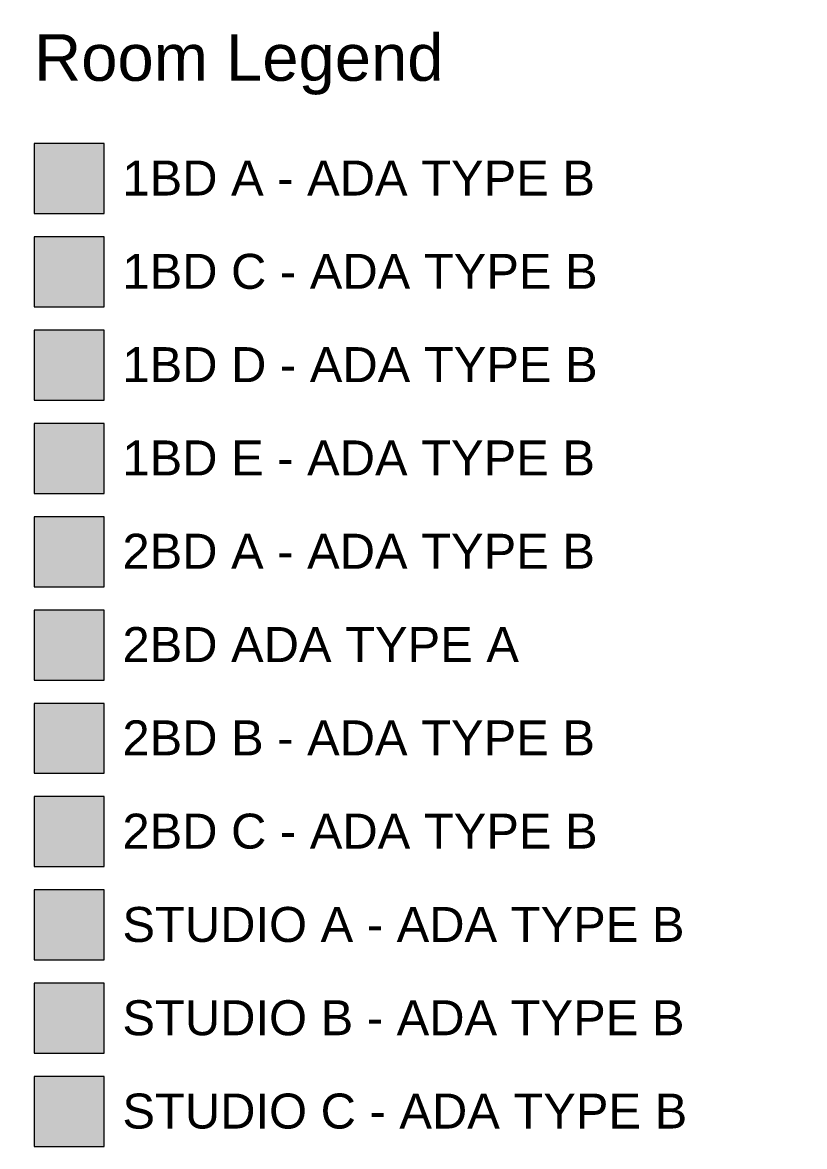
# Model space of a CAD drawing. Header units: inches. Extents: x -1551 to 2054, y 9767 to 12269.
# Drawn here: x -1551 to -42, y 10028 to 12197 of the extents above; entities that cross this region are included whole.
import ezdxf

# ---------------------------------------------------------------- set-up
doc = ezdxf.new("R2010")
doc.units = ezdxf.units.IN
doc.header["$MEASUREMENT"] = 0
for name, color, linetype, lineweight in [('G-ANNO-LEGN', 5, 'Continuous', 9), ('G-ANNO-LEGN-1', 233, 'Continuous', 9), ('G-ANNO-LEGN-2', 253, 'Continuous', 9), ('G-ANNO-LEGN-3', 254, 'Continuous', 9), ('G-ANNO-LEGN-4', 83, 'Continuous', 9), ('G-ANNO-LEGN-5', 8, 'Continuous', 9), ('G-ANNO-LEGN-6', 9, 'Continuous', 9), ('G-ANNO-LEGN-7', 155, 'Continuous', 9), ('G-ANNO-LEGN-8', 145, 'Continuous', 9), ('G-ANNO-LEGN-9', 153, 'Continuous', 9)]:
    doc.layers.add(name, color=color, linetype=linetype, lineweight=lineweight)
doc.styles.add('Arial', font='arial.ttf', dxfattribs={"height": 90})
doc.styles.add('Arial_1', font='arial.ttf', dxfattribs={"height": 67.5})

msp = doc.modelspace()

# ---------------------------------------------------------------- hatches: boundary and pattern name
at = {"layer": 'G-ANNO-LEGN-1'}
msp.add_hatch(color=256, dxfattribs=at).paths.add_polyline_path([(-1528, 10163), (-1393, 10163), (-1393, 10028), (-1528, 10028)], flags=0)
at = {"layer": 'G-ANNO-LEGN-2'}
msp.add_hatch(color=256, dxfattribs=at).paths.add_polyline_path([(-1528, 10343), (-1393, 10343), (-1393, 10208), (-1528, 10208)], flags=0)
at = {"layer": 'G-ANNO-LEGN-3'}
for points in [[(-1528, 11243), (-1393, 11243), (-1393, 11108), (-1528, 11108)], [(-1528, 10523), (-1393, 10523), (-1393, 10388), (-1528, 10388)]]:
    msp.add_hatch(color=256, dxfattribs=at).paths.add_polyline_path(points, flags=0)
at = {"layer": 'G-ANNO-LEGN-4'}
msp.add_hatch(color=256, dxfattribs=at).paths.add_polyline_path([(-1528, 10703), (-1393, 10703), (-1393, 10568), (-1528, 10568)], flags=0)
at = {"layer": 'G-ANNO-LEGN-5'}
msp.add_hatch(color=256, dxfattribs=at).paths.add_polyline_path([(-1528, 10883), (-1393, 10883), (-1393, 10748), (-1528, 10748)], flags=0)
at = {"layer": 'G-ANNO-LEGN-6'}
for points in [[(-1528, 11963), (-1393, 11963), (-1393, 11828), (-1528, 11828)], [(-1528, 11063), (-1393, 11063), (-1393, 10928), (-1528, 10928)]]:
    msp.add_hatch(color=256, dxfattribs=at).paths.add_polyline_path(points, flags=0)
at = {"layer": 'G-ANNO-LEGN-7'}
msp.add_hatch(color=256, dxfattribs=at).paths.add_polyline_path([(-1528, 11423), (-1393, 11423), (-1393, 11288), (-1528, 11288)], flags=0)
at = {"layer": 'G-ANNO-LEGN-8'}
msp.add_hatch(color=256, dxfattribs=at).paths.add_polyline_path([(-1528, 11603), (-1393, 11603), (-1393, 11468), (-1528, 11468)], flags=0)
at = {"layer": 'G-ANNO-LEGN-9'}
msp.add_hatch(color=256, dxfattribs=at).paths.add_polyline_path([(-1528, 11783), (-1393, 11783), (-1393, 11648), (-1528, 11648)], flags=0)

# ---------------------------------------------------------------- linework, layer by layer
at = {"layer": 'G-ANNO-LEGN'}
for p, q in [((-1528, 11963), (-1528, 11828)), ((-1393, 11963), (-1528, 11963)), ((-1393, 11828), (-1393, 11963)), ((-1528, 11828), (-1393, 11828)), ((-1528, 11783), (-1528, 11648)), ((-1393, 11783), (-1528, 11783)), ((-1393, 11648), (-1393, 11783)), ((-1528, 11648), (-1393, 11648)), ((-1528, 11603), (-1528, 11468)), ((-1393, 11603), (-1528, 11603)), ((-1393, 11468), (-1393, 11603)), ((-1528, 11468), (-1393, 11468)), ((-1528, 11423), (-1528, 11288)), ((-1393, 11423), (-1528, 11423)), ((-1393, 11288), (-1393, 11423)), ((-1528, 11288), (-1393, 11288)), ((-1528, 11243), (-1528, 11108)), ((-1393, 11243), (-1528, 11243)), ((-1393, 11108), (-1393, 11243)), ((-1528, 11108), (-1393, 11108)), ((-1528, 11063), (-1528, 10928)), ((-1393, 11063), (-1528, 11063)), ((-1393, 10928), (-1393, 11063)), ((-1528, 10928), (-1393, 10928)), ((-1528, 10883), (-1528, 10748)), ((-1393, 10883), (-1528, 10883)), ((-1393, 10748), (-1393, 10883)), ((-1528, 10748), (-1393, 10748)), ((-1528, 10703), (-1528, 10568)), ((-1393, 10703), (-1528, 10703)), ((-1393, 10568), (-1393, 10703)), ((-1528, 10568), (-1393, 10568)), ((-1528, 10523), (-1528, 10388)), ((-1393, 10523), (-1528, 10523)), ((-1393, 10388), (-1393, 10523)), ((-1528, 10388), (-1393, 10388)), ((-1528, 10343), (-1528, 10208)), ((-1393, 10343), (-1528, 10343)), ((-1393, 10208), (-1393, 10343)), ((-1528, 10208), (-1393, 10208)), ((-1528, 10163), (-1528, 10028)), ((-1393, 10163), (-1528, 10163)), ((-1393, 10028), (-1393, 10163)), ((-1528, 10028), (-1393, 10028))]:
    msp.add_line(p, q, dxfattribs=at)

# ---------------------------------------------------------------- texts
at = {"layer": 'G-ANNO-LEGN', "attachment_point": 1, "line_spacing_factor": 0.941778, "bg_fill": 3, "box_fill_scale": 1.25, "bg_fill_color": 256, "bg_fill_true_color": 13158600, "bg_fill_transparency": 0}
for s, insert, char_height, width, style in [('Room Legend', (-1528, 12174), 90, 940.836, 'Arial'), ('1BD A - ADA TYPE B', (-1357.7, 11930.2), 67.5, 1087.541, 'Arial_1'), ('1BD C - ADA TYPE B', (-1357.7, 11750.2), 67.5, 1093.326, 'Arial_1'), ('1BD D - ADA TYPE B', (-1357.7, 11570.2), 67.5, 1093.326, 'Arial_1'), ('1BD E - ADA TYPE B', (-1357.7, 11390.2), 67.5, 1087.541, 'Arial_1'), ('2BD A - ADA TYPE B', (-1357.7, 11210.2), 67.5, 1087.541, 'Arial_1'), ('2BD ADA TYPE A', (-1357.7, 11030.2), 67.5, 912.344, 'Arial_1'), ('2BD B - ADA TYPE B', (-1357.7, 10850.2), 67.5, 1087.541, 'Arial_1'), ('2BD C - ADA TYPE B', (-1357.7, 10670.2), 67.5, 1093.326, 'Arial_1'), ('STUDIO A - ADA TYPE B', (-1357.7, 10490.2), 67.5, 1293.314, 'Arial_1'), ('STUDIO B - ADA TYPE B', (-1357.7, 10310.2), 67.5, 1293.314, 'Arial_1'), ('STUDIO C - ADA TYPE B', (-1357.7, 10130.2), 67.5, 1299.099, 'Arial_1')]:
    msp.add_mtext(s, dxfattribs=dict(at, insert=insert, char_height=char_height, width=width, style=style))

doc.saveas('drawing.dxf')
